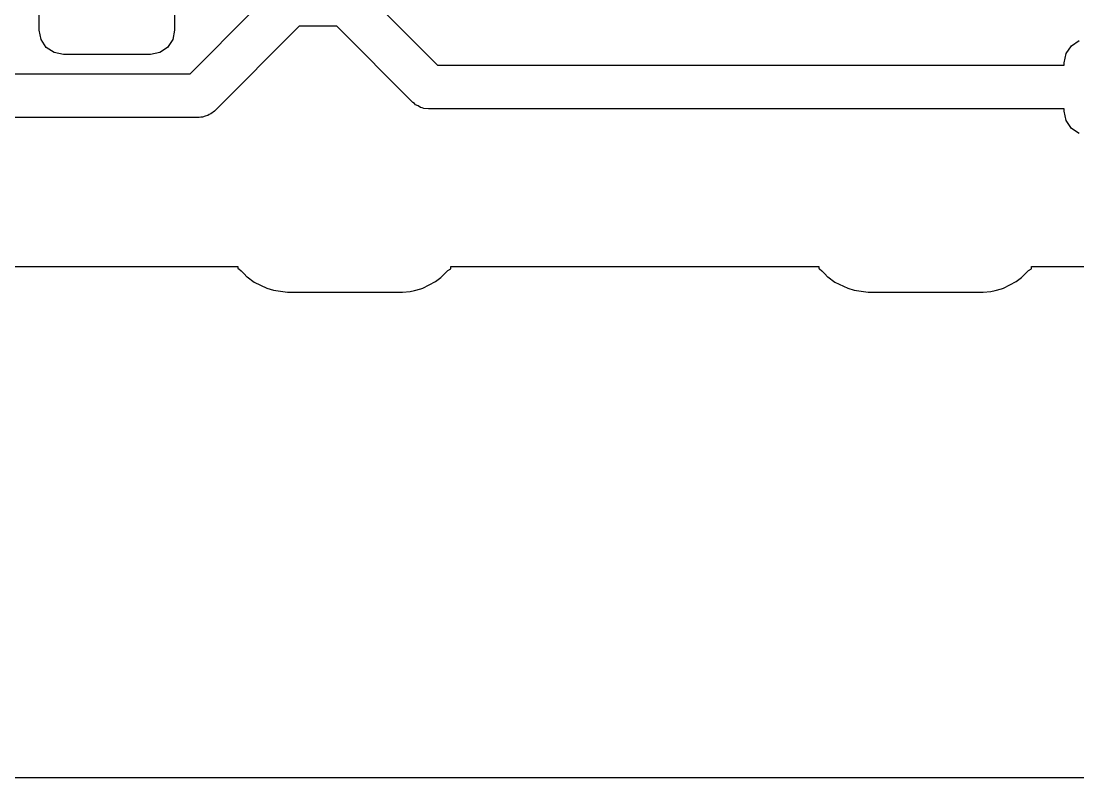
# Model space of a CAD drawing. Extents: x 0.23 to 2.97, y 0.23 to 2.17.
# Drawn here: x 1.2323 to 1.6621, y 0.2297 to 0.5374 of the extents above; entities that cross this region are included whole.
import ezdxf

# ---------------------------------------------------------------- set-up
doc = ezdxf.new("R2010")
doc.units = 0
doc.header["$MEASUREMENT"] = 0
doc.layers.add('BLACK', color=7, linetype='CONTINUOUS')

msp = doc.modelspace()

# ---------------------------------------------------------------- linework, layer by layer
at = {"layer": 'BLACK', "linetype": 'CONTINUOUS'}
for p, q in [((1.23959, 0.533693), (1.23959, 0.567157)), ((1.29471, 0.567157), (1.29471, 0.533693)), ((1.30095, 0.515976), (1.32626, 0.54129)), ((1.37974, 0.54129), (1.40159, 0.519441)), ((1.24034, 0.529926), (1.23959, 0.533693)), ((1.29471, 0.533693), (1.29396, 0.529926)), ((1.34535, 0.535323), (1.31088, 0.500854)), ((1.36065, 0.535323), (1.34535, 0.535323)), ((1.39165, 0.504319), (1.36065, 0.535323)), ((1.24247, 0.526733), (1.24034, 0.529926)), ((1.29396, 0.529926), (1.29183, 0.526733)), ((1.6595, 0.527385), (1.66269, 0.529519)), ((1.24567, 0.5246), (1.24247, 0.526733)), ((1.24943, 0.52385), (1.24567, 0.5246)), ((1.28863, 0.5246), (1.28487, 0.52385)), ((1.29183, 0.526733), (1.28863, 0.5246)), ((1.65736, 0.524192), (1.6595, 0.527385)), ((1.28487, 0.52385), (1.24943, 0.52385)), ((1.65661, 0.520425), (1.65736, 0.524192)), ((1.65661, 0.519441), (1.65661, 0.520425)), ((1.09155, 0.515976), (1.30095, 0.515976)), ((1.40159, 0.519441), (1.65661, 0.519441)), ((1.39224, 0.503937), (1.39165, 0.504319)), ((1.39271, 0.503416), (1.39224, 0.503937)), ((1.39377, 0.502944), (1.39271, 0.503416)), ((1.30709, 0.498785), (1.306, 0.498369)), ((1.30822, 0.499026), (1.30709, 0.498785)), ((1.30879, 0.499438), (1.30822, 0.499026)), ((1.30944, 0.499689), (1.30879, 0.499438)), ((1.31088, 0.500854), (1.30944, 0.499689)), ((1.39474, 0.502313), (1.39377, 0.502944)), ((1.39544, 0.502203), (1.39474, 0.502313)), ((1.39608, 0.501918), (1.39544, 0.502203)), ((1.39792, 0.501724), (1.39608, 0.501918)), ((1.65661, 0.501724), (1.39792, 0.501724)), ((1.65661, 0.50074), (1.65661, 0.501724)), ((1.65736, 0.496974), (1.65661, 0.50074)), ((1.30462, 0.49826), (1.08788, 0.49826)), ((1.3053, 0.498406), (1.30462, 0.49826)), ((1.306, 0.498369), (1.3053, 0.498406)), ((1.6595, 0.49378), (1.65736, 0.496974)), ((1.66269, 0.491647), (1.6595, 0.49378)), ((1.17087, 0.437654), (1.32047, 0.437654)), ((1.32047, 0.437654), (1.32047, 0.43677)), ((1.32047, 0.43677), (1.32082, 0.436669)), ((1.32082, 0.436669), (1.32182, 0.435811)), ((1.32182, 0.435811), (1.32293, 0.434585)), ((1.32293, 0.434585), (1.32411, 0.433485)), ((1.40297, 0.433197), (1.40578, 0.436004)), ((1.40578, 0.436004), (1.40709, 0.436717)), ((1.40709, 0.436717), (1.40709, 0.437654)), ((1.40709, 0.437654), (1.55669, 0.437654)), ((1.55669, 0.437654), (1.55669, 0.43677)), ((1.55669, 0.43677), (1.55704, 0.436669)), ((1.55704, 0.436669), (1.55804, 0.435811)), ((1.55804, 0.435811), (1.55915, 0.434585)), ((1.55915, 0.434585), (1.56033, 0.433485)), ((1.63919, 0.433197), (1.642, 0.436004)), ((1.642, 0.436004), (1.64331, 0.436717)), ((1.64331, 0.436717), (1.64331, 0.437654)), ((1.64331, 0.437654), (1.7553, 0.437654)), ((1.32411, 0.433485), (1.32419, 0.433403)), ((1.32419, 0.433403), (1.32704, 0.431193)), ((1.32704, 0.431193), (1.33227, 0.428803)), ((1.39572, 0.428791), (1.40077, 0.431549)), ((1.40077, 0.431549), (1.40292, 0.433157)), ((1.40292, 0.433157), (1.40295, 0.433181)), ((1.40295, 0.433181), (1.40297, 0.433197)), ((1.40297, 0.433197), (1.40297, 0.433197)), ((1.56033, 0.433485), (1.56041, 0.433403)), ((1.56041, 0.433403), (1.56326, 0.431193)), ((1.56326, 0.431193), (1.56849, 0.428803)), ((1.63194, 0.428791), (1.63699, 0.431549)), ((1.63699, 0.431549), (1.63914, 0.433157)), ((1.63914, 0.433157), (1.63917, 0.433181)), ((1.63917, 0.433181), (1.63919, 0.433197)), ((1.63919, 0.433197), (1.63919, 0.433197)), ((1.33227, 0.428803), (1.33491, 0.428028)), ((1.33491, 0.428028), (1.33491, 0.428028)), ((1.33491, 0.428028), (1.34061, 0.427209)), ((1.34061, 0.427209), (1.34061, 0.427209)), ((1.34061, 0.427209), (1.38695, 0.427209)), ((1.38695, 0.427209), (1.38745, 0.427253)), ((1.38695, 0.427209), (1.38695, 0.427209)), ((1.38745, 0.427253), (1.39054, 0.42753)), ((1.39054, 0.42753), (1.39225, 0.427838)), ((1.39054, 0.42753), (1.39054, 0.42753)), ((1.39054, 0.42753), (1.39054, 0.42753)), ((1.39225, 0.427838), (1.39485, 0.428553)), ((1.39225, 0.427838), (1.39225, 0.427838)), ((1.39225, 0.427838), (1.39225, 0.427838)), ((1.39485, 0.428553), (1.39572, 0.428791)), ((1.56849, 0.428803), (1.57113, 0.428028)), ((1.57113, 0.428028), (1.57113, 0.428028)), ((1.57113, 0.428028), (1.57683, 0.427209)), ((1.57683, 0.427209), (1.57683, 0.427209)), ((1.57683, 0.427209), (1.62317, 0.427209)), ((1.62317, 0.427209), (1.62367, 0.427253)), ((1.62317, 0.427209), (1.62317, 0.427209)), ((1.62367, 0.427253), (1.62676, 0.42753)), ((1.62676, 0.42753), (1.62847, 0.427838)), ((1.62676, 0.42753), (1.62676, 0.42753)), ((1.62676, 0.42753), (1.62676, 0.42753)), ((1.62847, 0.427838), (1.63107, 0.428553)), ((1.62847, 0.427838), (1.62847, 0.427838)), ((1.62847, 0.427838), (1.62847, 0.427838)), ((1.63107, 0.428553), (1.63194, 0.428791)), ((2.96533, 0.229705), (0.234665, 0.229705))]:
    msp.add_line(p, q, dxfattribs=at)

doc.saveas('drawing.dxf')
